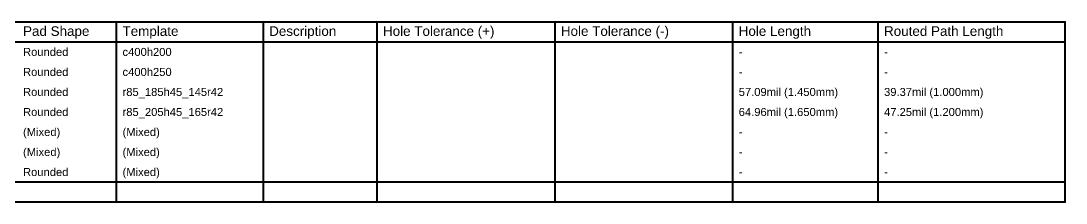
# Model space of a CAD drawing. Header units: inches. Extents: x -8 to 384, y -12 to 64.
# Drawn here: x 185.3 to 384.3, y 0.1 to 34.7 of the extents above; entities that cross this region are included whole.
import ezdxf

# ---------------------------------------------------------------- set-up
doc = ezdxf.new("R2010")
doc.units = ezdxf.units.IN
doc.layers.add('Drill Drawing', color=1, linetype='Continuous')
doc.styles.add('Arial', font='', dxfattribs={"height": 0.2})
doc.styles.get('Arial').set_extended_font_data('Arial')

msp = doc.modelspace()

# ---------------------------------------------------------------- linework, layer by layer
at = {"layer": 'Drill Drawing', "const_width": 0.381}
for points in [[(43.07, 34.54), (384.14, 34.54)], [(203.47, 0.25), (203.47, 34.54)], [(231.41, 0.25), (231.41, 34.54)], [(253.09, 0.25), (253.09, 34.54)], [(286.96, 0.25), (286.96, 34.54)], [(320.84, 0.25), (320.84, 34.54)], [(348.52, 0.25), (348.52, 34.54)], [(384.14, 0.25), (384.14, 34.54)], [(43.07, 30.73), (384.14, 30.73)], [(43.07, 4.06), (384.14, 4.06)], [(43.07, 0.25), (384.14, 0.25)]]:
    msp.add_lwpolyline(points, dxfattribs=at)
at = {"layer": 'Drill Drawing', "const_width": 0.191}
for points in [[(203.38, 34.54, 1), (203.57, 34.54, 1)], [(231.31, 34.54, 1), (231.5, 34.54, 1)], [(253, 34.54, 1), (253.19, 34.54, 1)], [(286.87, 34.54, 1), (287.06, 34.54, 1)], [(320.74, 34.54, 1), (320.93, 34.54, 1)], [(348.42, 34.54, 1), (348.61, 34.54, 1)], [(384.05, 34.54, 1), (384.24, 34.54, 1)], [(384.05, 34.54, 1), (384.24, 34.54, 1)], [(384.05, 30.73, 1), (384.24, 30.73, 1)], [(384.05, 4.06, 1), (384.24, 4.06, 1)], [(203.38, 0.25, 1), (203.57, 0.25, 1)], [(231.31, 0.25, 1), (231.5, 0.25, 1)], [(253, 0.25, 1), (253.19, 0.25, 1)], [(286.87, 0.25, 1), (287.06, 0.25, 1)], [(320.74, 0.25, 1), (320.93, 0.25, 1)], [(348.42, 0.25, 1), (348.61, 0.25, 1)], [(384.05, 0.25, 1), (384.24, 0.25, 1)], [(384.05, 0.25, 1), (384.24, 0.25, 1)]]:
    msp.add_lwpolyline(points, format="xyb", close=True, dxfattribs=at)

# ---------------------------------------------------------------- texts
at = {"layer": 'Drill Drawing', "style": 'Arial'}
for s, height, p in [('Pad Shape', 1.829, (185.67, 31.88)), ('Template', 1.829, (204.62, 31.88)), ('Description', 1.8288, (232.55, 31.88)), ('Hole Tolerance (+)', 1.8288, (254.23, 31.88)), ('Hole Tolerance (-)', 1.8288, (288.11, 31.88)), ('Hole Length', 1.8288, (321.98, 31.88)), ('Routed Path Length', 1.8288, (349.66, 31.88)), ('Rounded', 1.524, (185.67, 28.07)), ('c400h200', 1.524, (204.62, 28.07)), ('-', 1.52, (321.98, 28.07)), ('-', 1.52, (349.66, 28.07)), ('Rounded', 1.524, (185.67, 24.26)), ('c400h250', 1.524, (204.62, 24.26)), ('-', 1.52, (321.98, 24.26)), ('-', 1.52, (349.66, 24.26)), ('Rounded', 1.524, (185.67, 20.45)), ('r85_185h45_145r42', 1.524, (204.62, 20.45)), ('57.09mil (1.450mm)', 1.524, (321.98, 20.45)), ('39.37mil (1.000mm)', 1.524, (349.66, 20.45)), ('Rounded', 1.524, (185.67, 16.64)), ('r85_205h45_165r42', 1.524, (204.62, 16.64)), ('64.96mil (1.650mm)', 1.524, (321.98, 16.64)), ('47.25mil (1.200mm)', 1.524, (349.66, 16.64)), ('(Mixed)', 1.524, (185.67, 12.83)), ('(Mixed)', 1.524, (204.62, 12.83)), ('-', 1.52, (321.98, 12.83)), ('-', 1.52, (349.66, 12.83)), ('(Mixed)', 1.524, (185.67, 9.02)), ('(Mixed)', 1.524, (204.62, 9.02)), ('-', 1.52, (321.98, 9.02)), ('-', 1.52, (349.66, 9.02)), ('Rounded', 1.524, (185.67, 5.21)), ('(Mixed)', 1.524, (204.62, 5.21)), ('-', 1.52, (321.98, 5.21)), ('-', 1.52, (349.66, 5.21))]:
    msp.add_text(s, height=height, dxfattribs=at).set_placement(p)

doc.saveas('drawing.dxf')
